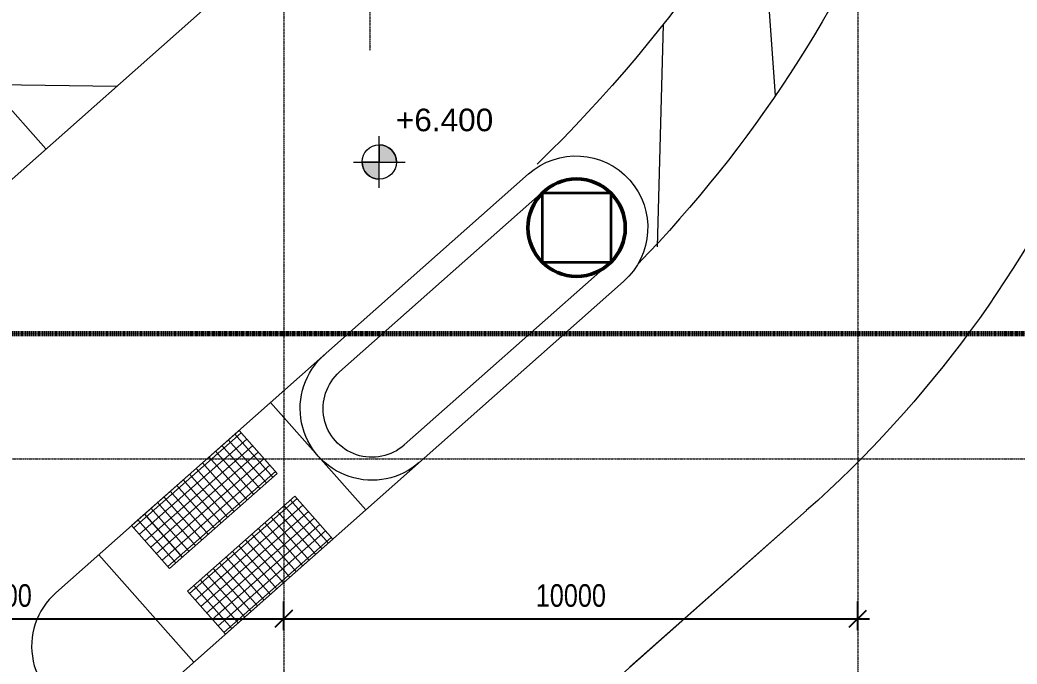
# Model space of a CAD drawing. Header units: millimetres. Extents: x -1578195 to 622687, y -255792 to 391308.
# Drawn here: x 102255 to 119623, y 129429 to 140650 of the extents above; entities that cross this region are included whole.
import ezdxf

# ---------------------------------------------------------------- set-up
doc = ezdxf.new("R2010")
doc.units = ezdxf.units.MM
doc.linetypes.add('Dash dot', pattern=[14, 6, -4, 0, -4])
doc.linetypes.add('Grid Line', pattern=[21, 12, -3, 3, -3])
for name, color, linetype, lineweight in [('A-ANNO-DIMS', 7, 'Continuous', 9), ('A-DETL', 102, 'Continuous', 5), ('A-DETL-3', 102, 'Dash dot', 70), ('A-DETL-GENF', 7, 'Continuous', 5), ('A-FLOR', 7, 'Continuous', 18), ('G-ANNO-DIMS', 111, 'Continuous', 5), ('OAP280_C', 210, 'Continuous', 50), ('OAP832', 7, 'Continuous', 9), ('S-COLS-3', 7, 'Continuous', 35), ('S-GRID-1', 7, 'Grid Line', 5), ('UNDERLINE', 10, 'Continuous', 35)]:
    doc.layers.add(name, color=color, linetype=linetype, lineweight=lineweight)
doc.styles.add('Arial', font='arial.ttf', dxfattribs={"height": 393.413174})
doc.styles.add('Arial_11', font='arial.ttf', dxfattribs={"width": 0.8, "height": 12.5})
doc.dimstyles.new('Diagonal_-_2_0mm_Arial', dxfattribs={"dimscale": 304.8, "dimtxt": 500, "dimasz": 0.984252, "dimexe": 0.984252, "dimexo": 0.984252, "dimgap": 0.656168, "dimtad": 1, "dimdec": 0, "dimrnd": 5, "dimzin": 0, "dimdsep": 46, "dimtxsty": 'Arial_11', "dimblk1": 'OBLIQUE', "dimblk2": 'OBLIQUE', "dimsah": 1, "dimcen": 0.09, "dimdle": 0.656168, "dimadec": 0, "dimazin": 0, "dimtfac": 1, "dimtdec": 4, "dimtix": 1, "dimtmove": 0, "dimatfit": 3, "dimfxl": 1, "dimtvp": 1, "dimtolj": 1, "dimtzin": 0, "dimarcsym": 2})

# ---------------------------------------------------------------- blocks, each defined once
blk = doc.blocks.new('_Oblique')
at = {"color": 0, "linetype": 'ByBlock', "lineweight": -2}
blk.add_line((-0.5, -0.5), (0.5, 0.5), dxfattribs=at)
blk = doc.blocks.new('*D169')
at = {"layer": 'A-ANNO-DIMS', "color": 0, "lineweight": -2, "transparency": 16777216}
for p, q in [((96851, 130019), (96851, 130519)), ((106851, 130019), (106851, 130519)), ((96651, 130219), (107051, 130219))]:
    blk.add_line(p, q, dxfattribs=at)
at = {"layer": 'Defpoints', "color": 0, "transparency": 16777216}
for p in [(106851, 130219), (96851, 129719), (106851, 129719)]:
    blk.add_point(p, dxfattribs=at)
at = {"layer": 'A-ANNO-DIMS', "color": 0, "lineweight": -2, "transparency": 16777216, "xscale": 299.9999999999999, "yscale": 299.9999999999999, "zscale": 299.9999999999999, "rotation": 180}
blk.add_blockref('_Oblique', (96851, 130219), dxfattribs=at)
at = {"layer": 'A-ANNO-DIMS', "color": 0, "lineweight": -2, "transparency": 16777216, "xscale": 299.9999999999999, "yscale": 299.9999999999999, "zscale": 299.9999999999999}
blk.add_blockref('_Oblique', (106851, 130219), dxfattribs=at)
at = {"layer": 'A-ANNO-DIMS', "color": 0, "transparency": 16777216, "insert": (101851, 130620), "char_height": 12.5, "attachment_point": 5, "style": 'Arial_11'}
blk.add_mtext('\\A1;{\\H31.473x;10000}', dxfattribs=at)
blk = doc.blocks.new('*D170')
at = {"layer": 'A-ANNO-DIMS', "color": 0, "lineweight": -2, "transparency": 16777216}
for p, q in [((106851, 130019), (106851, 130519)), ((116851, 130019), (116851, 130519)), ((106651, 130219), (117051, 130219))]:
    blk.add_line(p, q, dxfattribs=at)
at = {"layer": 'Defpoints', "color": 0, "transparency": 16777216}
for p in [(116851, 130219), (106851, 129719), (116851, 129719)]:
    blk.add_point(p, dxfattribs=at)
at = {"layer": 'A-ANNO-DIMS', "color": 0, "lineweight": -2, "transparency": 16777216, "xscale": 299.9999999999999, "yscale": 299.9999999999999, "zscale": 299.9999999999999, "rotation": 180}
blk.add_blockref('_Oblique', (106851, 130219), dxfattribs=at)
at = {"layer": 'A-ANNO-DIMS', "color": 0, "lineweight": -2, "transparency": 16777216, "xscale": 299.9999999999999, "yscale": 299.9999999999999, "zscale": 299.9999999999999}
blk.add_blockref('_Oblique', (116851, 130219), dxfattribs=at)
at = {"layer": 'A-ANNO-DIMS', "color": 0, "transparency": 16777216, "insert": (111851, 130620), "char_height": 12.5, "attachment_point": 5, "style": 'Arial_11'}
blk.add_mtext('\\A1;{\\H31.473x;10000}', dxfattribs=at)
blk = doc.blocks.new('Spot Elevations - Spot Elevation - Exterior Filled-23614-B1_F PLAN _1 OF 2_')
at = {"layer": 'G-ANNO-DIMS'}
h = blk.add_hatch(color=256, dxfattribs=at)
edge = h.paths.add_edge_path(flags=0)
edge.add_arc((-2.24, 2.25), 1.5, 0, 90, ccw=False)
edge.add_line((-0.74, 2.25), (-2.24, 2.25))
edge.add_line((-2.24, 2.25), (-2.24, 3.75))
h = blk.add_hatch(color=256, dxfattribs=at)
edge = h.paths.add_edge_path(flags=0)
edge.add_arc((-2.24, 2.25), 1.5, 180, 270, ccw=False)
edge.add_line((-3.74, 2.25), (-2.24, 2.25))
edge.add_line((-2.24, 2.25), (-2.24, 0.75))
for p, q in [((-2.24, 0), (-2.24, 4.5)), ((-2.24, 3.75), (-2.24, 2.25)), ((-4.49, 2.25), (0.01, 2.25)), ((-2.24, 2.25), (-3.74, 2.25)), ((-2.24, 0.75), (-2.24, 2.25)), ((-2.24, 2.25), (-0.74, 2.25))]:
    blk.add_line(p, q, dxfattribs=at)
blk.add_circle((-2.24, 2.25), 1.5, dxfattribs=at)
for start, end in [(360, 90), (180, 270)]:
    blk.add_arc((-2.24, 2.25), 1.5, start, end, dxfattribs=at)
blk = doc.blocks.new('TRA')
at = {"layer": 'A-DETL'}
for points in [[(-459958, 131095), (-458085, 132751), (-458747, 133500), (-460620, 131844)], [(-458986, 129948), (-457113, 131603), (-457775, 132353), (-459648, 130697)]]:
    blk.add_lwpolyline(points, close=True, dxfattribs=at)
at = {"layer": 'A-DETL-GENF', "linetype": 'Continuous'}
for p, q in [((-460583, 131802), (-458710, 133458)), ((-458160, 132684), (-458822, 133433)), ((-460484, 131690), (-458610, 133345)), ((-460384, 131577), (-458511, 133233)), ((-458385, 132486), (-459047, 133235)), ((-458272, 132585), (-458935, 133334)), ((-460285, 131465), (-458412, 133121)), ((-458497, 132386), (-459159, 133135)), ((-460185, 131352), (-458312, 133008)), ((-460086, 131240), (-458213, 132896)), ((-458722, 132187), (-459384, 132937)), ((-458609, 132287), (-459272, 133036)), ((-459987, 131128), (-458114, 132784)), ((-458947, 131989), (-459609, 132738)), ((-458834, 132088), (-459497, 132837)), ((-459171, 131790), (-459834, 132539)), ((-459059, 131889), (-459721, 132639)), ((-459284, 131691), (-459946, 132440)), ((-459508, 131492), (-460171, 132241)), ((-459396, 131591), (-460058, 132341)), ((-459611, 130655), (-457738, 132311)), ((-459512, 130542), (-457639, 132198)), ((-457300, 131438), (-457963, 132187)), ((-457188, 131537), (-457850, 132286)), ((-459733, 131293), (-460396, 132043)), ((-459621, 131393), (-460283, 132142)), ((-459412, 130430), (-457539, 132086)), ((-457413, 131338), (-458075, 132087)), ((-459846, 131194), (-460508, 131943)), ((-459313, 130318), (-457440, 131973)), ((-459214, 130205), (-457341, 131861)), ((-457638, 131140), (-458300, 131889)), ((-457525, 131239), (-458188, 131988)), ((-459114, 130093), (-457241, 131749)), ((-457862, 130941), (-458525, 131690)), ((-457750, 131040), (-458412, 131789)), ((-459015, 129980), (-457142, 131636)), ((-458087, 130742), (-458749, 131491)), ((-457975, 130842), (-458637, 131591)), ((-458200, 130643), (-458862, 131392)), ((-458424, 130444), (-459087, 131193)), ((-458312, 130543), (-458974, 131293)), ((-458649, 130245), (-459311, 130995)), ((-458537, 130345), (-459199, 131094)), ((-458874, 130047), (-459536, 130796)), ((-458761, 130146), (-459424, 130895))]:
    blk.add_line(p, q, dxfattribs=at)
at = {"layer": 'A-FLOR'}
for p, q in [((-464268, 136490), (-456020, 143801)), ((-463106, 139525), (-462111, 138403)), ((-463106, 139525), (-460876, 139497)), ((-461939, 130671), (-453707, 137967)), ((-456996, 134517), (-453442, 137668)), ((-455869, 133245), (-452314, 136395)), ((-460272, 128807), (-452049, 136096)), ((-458197, 133987), (-456539, 132116)), ((-458170, 123856), (-448866, 132102)), ((-451939, 129378), (-448866, 132102)), ((-461191, 131334), (-459533, 129463))]:
    blk.add_line(p, q, dxfattribs=at)
at = {"layer": 'A-FLOR', "extrusion": (0, 0, -1)}
for centre, radius, start, end in [((462132, 147069), 20000, 180.0001, 228.4492), ((452878, 137031), 1250, 48.4483, 228.4477), ((452878, 137031), 850, 48.4487, 228.4487), ((456433, 133881), 1250, 228.4487, 48.449), ((456433, 133881), 850, 228.4487, 48.449)]:
    blk.add_arc(centre, radius, start, end, dxfattribs=at)
at = {"layer": 'A-FLOR'}
blk.add_arc((-461110, 129735), 1250, 131.5519, 312.0673, dxfattribs=at)

msp = doc.modelspace()

# ---------------------------------------------------------------- linework, layer by layer
at = {"layer": 'A-DETL-3'}
msp.add_line((124402.4, 135182.9), (48, 135188.2), dxfattribs=at)
at = {"layer": 'OAP280_C'}
msp.add_circle((111951.1, 137030.6), 848.5, dxfattribs=at)
at = {"layer": 'OAP832', "ltscale": 5}
for p, q in [((115153.6, 143000.3), (115410.8, 139327.8)), ((113458.8, 140570.4), (113352, 136698.6))]:
    msp.add_line(p, q, dxfattribs=at)
at = {"layer": 'OAP832', "extrusion": (0, 0, -1)}
for centre, radius, end in [((-93837.3, 156062.3), 25000, 225.79892), ((-97237.3, 151726.4), 22000, 224.16796)]:
    msp.add_arc(centre, radius, 180.0001, end, dxfattribs=at)
at = {"layer": 'S-COLS-3'}
for p, q in [((112551.1, 137630.6), (111351.1, 137630.6)), ((111351.1, 137630.6), (111351.1, 136430.6)), ((112551.1, 136430.6), (112551.1, 137630.6)), ((111351.1, 136430.6), (112551.1, 136430.6))]:
    msp.add_line(p, q, dxfattribs=at)
at = {"layer": 'S-GRID-1'}
for p, q in [((108351.5, 210672.6), (108351.1, 140117.7)), ((116851.5, 210672.6), (116851, 124617)), ((106851.1, 143788.6), (106851, 124617)), ((-10508.3, 133006.2), (128177.3, 133005.5))]:
    msp.add_line(p, q, dxfattribs=at)

# ---------------------------------------------------------------- block references
at = {"layer": 'G-ANNO-DIMS', "xscale": 199.9999999999998, "yscale": 199.9999999999998, "zscale": 199.9999999999998}
msp.add_blockref('Spot Elevations - Spot Elevation - Exterior Filled-23614-B1_F PLAN _1 OF 2_', (108962.1, 137724.7), dxfattribs=at)
at = {"layer": 'UNDERLINE'}
msp.add_blockref('TRA', (564819.1, 0), dxfattribs=at)

# ---------------------------------------------------------------- texts
at = {"layer": 'G-ANNO-DIMS', "insert": (108802.8, 139104.8), "char_height": 393.41, "width": 2020.8, "attachment_point": 1, "line_spacing_factor": 0.938532, "style": 'Arial'}
msp.add_mtext('+6.400', dxfattribs=at)

# ---------------------------------------------------------------- dimensions: what is measured, and where the dimension line sits
at = {"layer": 'A-ANNO-DIMS'}
for base, p1, p2, picture, middle in [((106851.5, 130219.4), (96851.4, 129719.4), (106851.5, 129719.4), '*D169', (101851.4, 130620.3)), ((116851.1, 130219.4), (106851.1, 129719.4), (116851.1, 129719.3), '*D170', (111851.1, 130620.2))]:
    dim = msp.add_linear_dim(base=base, p1=p1, p2=p2, text='{\\H31.473x;<>}', dimstyle='Diagonal_-_2_0mm_Arial', override={"dimpost": '<>', "dimtmove": 1, "dimarcsym": 2}, dxfattribs=at)
    dim.commit()
    dim.dimension.update_dxf_attribs({"geometry": picture, "text_midpoint": middle})

doc.saveas('drawing.dxf')
